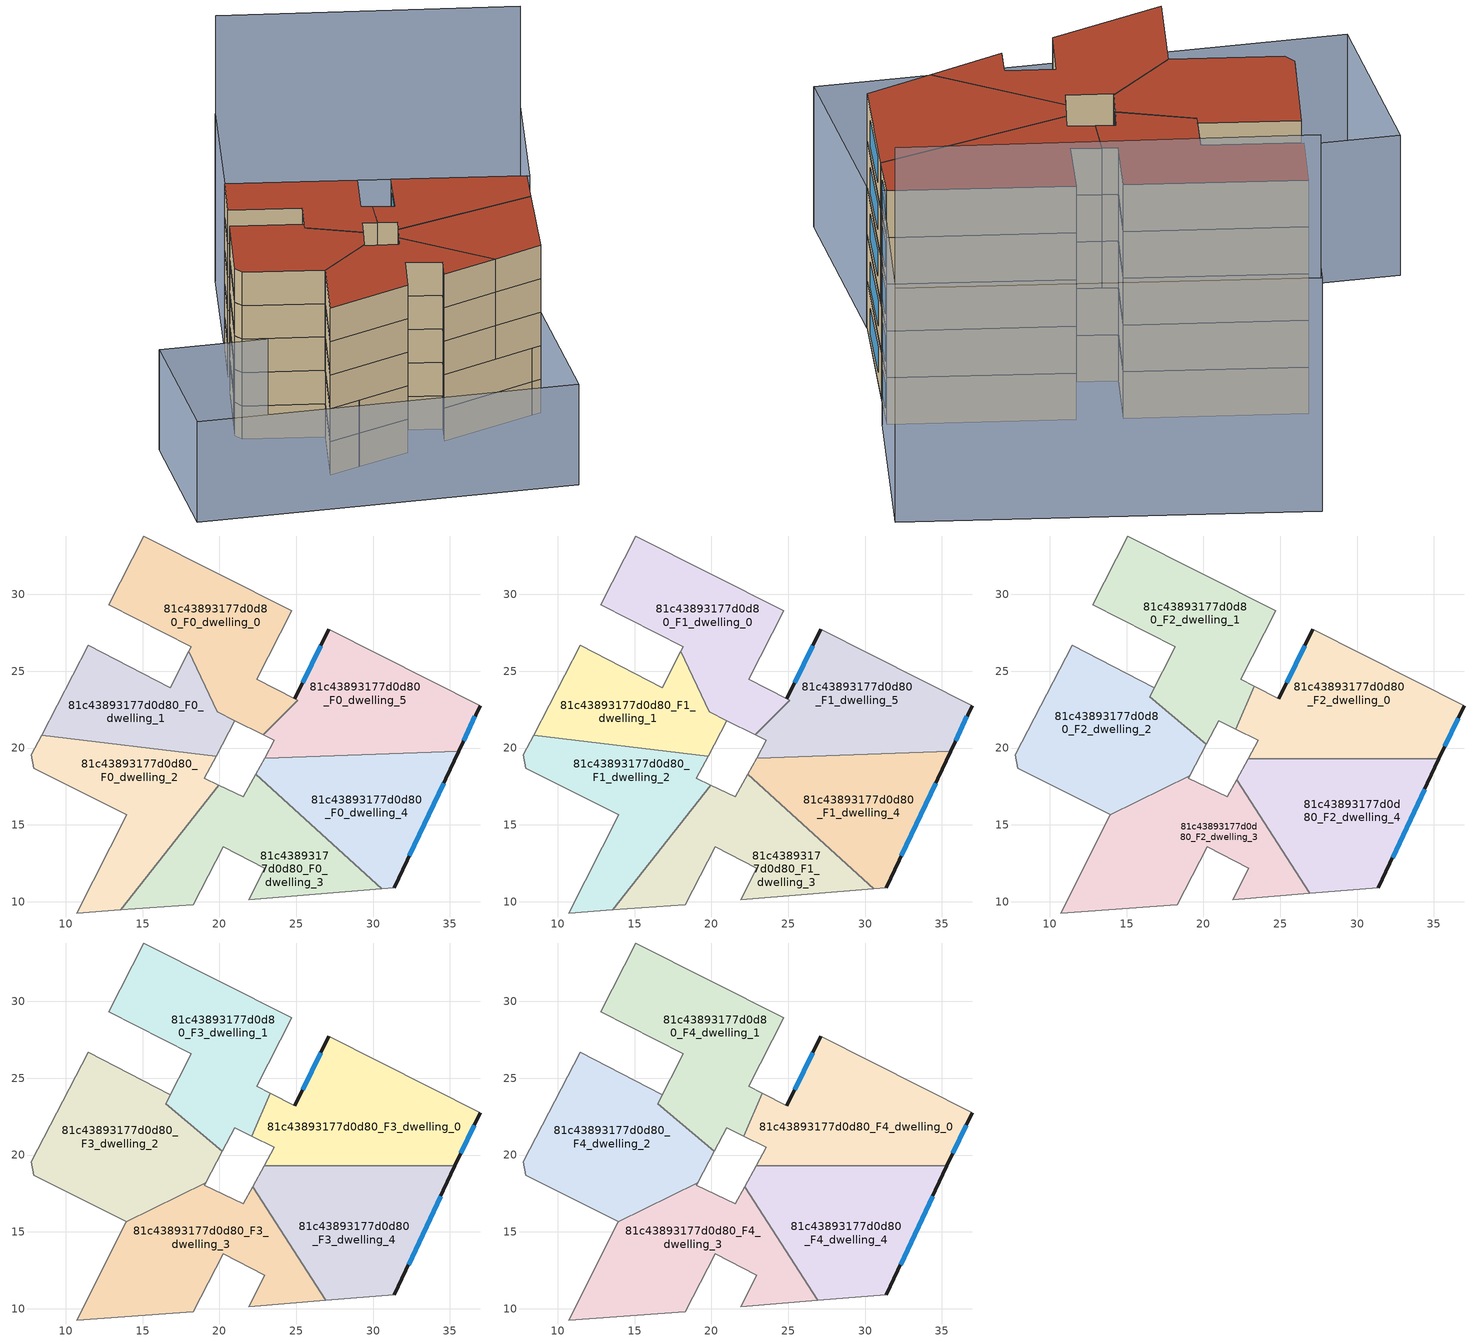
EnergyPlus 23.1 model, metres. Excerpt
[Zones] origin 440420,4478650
81c43893177d0d80_F0_dwelling_0
 floor ground (EU_floor_Construction): 24.71,28.94 22.42,24.47 24.9,23.2 25.09,23.1 22.85,20.86 19.86,22.37 18.02,26.31 18.17,26.61 12.79,29.33 15.09,33.8 z0
 wall adiabatic (EU_wall_Construction): 24.9,23.2 22.42,24.47 24.71,28.94 15.09,33.8 12.79,29.33 18.17,26.61 18.02,26.31 19.86,22.37 / 21.02,21.79 22.85,20.86 25.09,23.1 24.91,23.2 z0:3; 24.91,23.2,3 24.91,23.2,0 24.9,23.2,0; 21.01,21.79,3 21.01,21.79,0 21.02,21.79,0
 wall to 81c43893177d0d80_F0_dwelling_1 (EU_wall_Construction): 19.86,22.37 21.01,21.79 z0:3
81c43893177d0d80_F0_dwelling_1
 floor ground (EU_floor_Construction): 18.02,26.31 19.86,22.37 21.01,21.79 19.78,19.48 8.44,20.85 11.45,26.69 16.81,23.92 z0
 wall to 81c43893177d0d80_F0_dwelling_2 (EU_wall_Construction): 8.44,20.85 19.78,19.48 z0:3
 wall adiabatic (EU_wall_Construction): 19.86,22.37 18.02,26.31 16.81,23.92 11.45,26.69 8.44,20.85 / 19.78,19.48 21.01,21.79 z0:3
81c43893177d0d80_F0_dwelling_2
 floor ground (EU_floor_Construction): 19.78,19.48 19.02,18.05 19.96,17.6 13.58,9.48 10.71,9.27 13.96,15.66 7.94,18.68 7.77,19.56 8.44,20.85 z0
 wall adiabatic (EU_wall_Construction): 8.44,20.85 7.77,19.56 7.94,18.68 13.96,15.66 10.71,9.27 13.58,9.48 / 19.96,17.6 19.02,18.05 19.78,19.48 z0:3
 wall to 81c43893177d0d80_F0_dwelling_3 (EU_wall_Construction): 13.58,9.48 19.96,17.6 z0:3
81c43893177d0d80_F0_dwelling_3
 floor ground (EU_floor_Construction): 30.55,10.84 21.92,10.12 22.95,12.19 20.25,13.57 18.3,9.82 13.58,9.48 19.96,17.6 21.56,16.82 22.37,18.31 z0
 wall adiabatic (EU_wall_Construction): 13.58,9.48 18.3,9.82 20.25,13.57 22.95,12.19 21.92,10.12 30.55,10.84 / 22.37,18.31 21.56,16.82 19.96,17.6 z0:3
 wall to 81c43893177d0d80_F0_dwelling_4 (EU_wall_Construction): 30.55,10.84 22.37,18.31 z0:3
81c43893177d0d80_F0_dwelling_4
 floor ground (EU_floor_Construction): 35.56,19.79 31.39,10.91 30.55,10.84 22.37,18.31 22.94,19.35 z0
 wall outside (EU_wall_Construction): 31.39,10.91 35.56,19.79 z0:3
 wall adiabatic (EU_wall_Construction): 22.94,19.35 22.37,18.31 / 30.55,10.84 31.39,10.91 z0:3
 wall to 81c43893177d0d80_F0_dwelling_5 (EU_wall_Construction): 35.56,19.79 22.94,19.35 z0:3
 window (EU_Window_Construction): 32.37,12.99 34.59,17.71 z0.7:2.3
81c43893177d0d80_F0_dwelling_5
 floor ground (EU_floor_Construction): 36.96,22.76 35.56,19.79 22.94,19.35 23.57,20.5 22.85,20.86 25.09,23.11 24.91,23.2 27.13,27.73 z0
 wall outside (EU_wall_Construction): 27.13,27.73 24.91,23.2 / 35.56,19.79 36.96,22.76 z0:3
 wall adiabatic (EU_wall_Construction): 24.91,23.2 25.09,23.11 22.85,20.86 23.57,20.5 22.94,19.35 / 36.96,22.76 27.13,27.73 z0:3
 window (EU_Window_Construction): 26.61,26.67 25.43,24.26 / 35.89,20.49 36.63,22.06 z0.7:2.3
81c43893177d0d80_F1_dwelling_0
 floor to 81c43893177d0d80_F0_dwelling_0 (EU_floor_Construction): 24.71,28.94 22.42,24.47 24.9,23.2 25.09,23.1 22.85,20.86 19.86,22.37 18.02,26.31 18.17,26.61 12.79,29.33 15.09,33.8 z3
 wall adiabatic (EU_wall_Construction): 24.9,23.2 22.42,24.47 24.71,28.94 15.09,33.8 12.79,29.33 18.17,26.61 18.02,26.31 19.86,22.37 / 21.02,21.79 22.85,20.86 25.09,23.1 24.91,23.2 z3:6; 24.91,23.2,6 24.91,23.2,3 24.9,23.2,3; 21.01,21.79,6 21.01,21.79,3 21.02,21.79,3
 wall to 81c43893177d0d80_F1_dwelling_1 (EU_wall_Construction): 19.86,22.37 21.01,21.79 z3:6
81c43893177d0d80_F1_dwelling_1
 floor to 81c43893177d0d80_F0_dwelling_1 (EU_floor_Construction): 18.02,26.31 19.86,22.37 21.01,21.79 19.78,19.48 8.44,20.85 11.45,26.69 16.81,23.92 z3
 wall to 81c43893177d0d80_F1_dwelling_2 (EU_wall_Construction): 8.44,20.85 19.78,19.48 z3:6
 wall adiabatic (EU_wall_Construction): 19.86,22.37 18.02,26.31 16.81,23.92 11.45,26.69 8.44,20.85 / 19.78,19.48 21.01,21.79 z3:6
81c43893177d0d80_F1_dwelling_2
 floor to 81c43893177d0d80_F0_dwelling_2 (EU_floor_Construction): 19.78,19.48 19.02,18.05 19.96,17.6 13.58,9.48 10.71,9.27 13.96,15.66 7.94,18.68 7.77,19.56 8.44,20.85 z3
 wall adiabatic (EU_wall_Construction): 8.44,20.85 7.77,19.56 7.94,18.68 13.96,15.66 10.71,9.27 13.58,9.48 / 19.96,17.6 19.02,18.05 19.78,19.48 z3:6
 wall to 81c43893177d0d80_F1_dwelling_3 (EU_wall_Construction): 13.58,9.48 19.96,17.6 z3:6
81c43893177d0d80_F1_dwelling_3
 floor to 81c43893177d0d80_F0_dwelling_3 (EU_floor_Construction): 30.55,10.84 21.92,10.12 22.95,12.19 20.25,13.57 18.3,9.82 13.58,9.48 19.96,17.6 21.56,16.82 22.37,18.31 z3
 wall adiabatic (EU_wall_Construction): 13.58,9.48 18.3,9.82 20.25,13.57 22.95,12.19 21.92,10.12 30.55,10.84 / 22.37,18.31 21.56,16.82 19.96,17.6 z3:6
 wall to 81c43893177d0d80_F1_dwelling_4 (EU_wall_Construction): 30.55,10.84 22.37,18.31 z3:6
81c43893177d0d80_F1_dwelling_4
 floor to 81c43893177d0d80_F0_dwelling_4 (EU_floor_Construction): 35.56,19.79 31.39,10.91 30.55,10.84 22.37,18.31 22.94,19.35 z3
 wall outside (EU_wall_Construction): 31.39,10.91 35.56,19.79 z3:6
 wall adiabatic (EU_wall_Construction): 22.94,19.35 22.37,18.31 / 30.55,10.84 31.39,10.91 z3:6
 wall to 81c43893177d0d80_F1_dwelling_5 (EU_wall_Construction): 35.56,19.79 22.94,19.35 z3:6
 window (EU_Window_Construction): 32.37,12.99 34.59,17.71 z3.7:5.3
81c43893177d0d80_F1_dwelling_5
 floor to 81c43893177d0d80_F0_dwelling_5 (EU_floor_Construction): 36.96,22.76 35.56,19.79 22.94,19.35 23.57,20.5 22.85,20.86 25.09,23.11 24.91,23.2 27.13,27.73 z3
 wall outside (EU_wall_Construction): 27.13,27.73 24.91,23.2 / 35.56,19.79 36.96,22.76 z3:6
 wall adiabatic (EU_wall_Construction): 24.91,23.2 25.09,23.11 22.85,20.86 23.57,20.5 22.94,19.35 / 36.96,22.76 27.13,27.73 z3:6
 window (EU_Window_Construction): 26.61,26.67 25.43,24.26 / 35.89,20.49 36.63,22.06 z3.7:5.3
81c43893177d0d80_F2_dwelling_0
 floor to 81c43893177d0d80_F1_dwelling_5 (EU_floor_Construction): 36.96,22.76 35.56,19.79 22.94,19.35 23.57,20.5 22.85,20.86 25.09,23.11 24.91,23.2 27.13,27.73 z6
 floor to 81c43893177d0d80_F1_dwelling_0 (EU_floor_Construction): 24.91,23.2 25.09,23.1 22.85,20.86 22.11,21.23 23.3,24.02 z6
 floor to 81c43893177d0d80_F1_dwelling_4 (EU_floor_Construction): 35.56,19.79 35.33,19.3 22.91,19.3 22.94,19.35 z6
 wall outside (EU_wall_Construction): 35.33,19.3 36.96,22.76 / 27.13,27.73 24.91,23.2 z6:9
 wall adiabatic (EU_wall_Construction): 36.96,22.76 27.13,27.73 / 22.11,21.23 23.57,20.5 22.91,19.3 / 24.91,23.2 23.3,24.02 z6:9
 wall to 81c43893177d0d80_F2_dwelling_4 (EU_wall_Construction): 22.91,19.3 35.33,19.3 z6:9
 wall to 81c43893177d0d80_F2_dwelling_1 (EU_wall_Construction): 23.3,24.02 22.11,21.23 z6:9
 window (EU_Window_Construction): 35.71,20.11 36.58,21.95 / 26.61,26.67 25.43,24.26 z6.7:8.3
81c43893177d0d80_F2_dwelling_1
 floor to 81c43893177d0d80_F1_dwelling_0 (EU_floor_Construction): 24.71,28.94 22.42,24.47 23.3,24.02 22.11,21.23 19.86,22.37 18.02,26.31 18.17,26.61 12.79,29.33 15.09,33.8 z6
 floor to 81c43893177d0d80_F1_dwelling_1 (EU_floor_Construction): 18.02,26.31 19.86,22.37 21.01,21.79 20.19,20.24 16.53,23.34 z6
 wall adiabatic (EU_wall_Construction): 23.3,24.02 22.42,24.47 24.71,28.94 15.09,33.8 12.79,29.33 18.17,26.61 16.53,23.34 / 20.19,20.24 21.01,21.79 22.11,21.23 z6:9
 wall to 81c43893177d0d80_F2_dwelling_2 (EU_wall_Construction): 16.53,23.34 20.19,20.24 z6:9
81c43893177d0d80_F2_dwelling_2
 floor to 81c43893177d0d80_F1_dwelling_1 (EU_floor_Construction): 16.81,23.92 16.53,23.34 20.19,20.24 19.78,19.48 8.44,20.85 11.45,26.69 z6
 floor to 81c43893177d0d80_F1_dwelling_2 (EU_floor_Construction): 19.78,19.48 19.11,18.21 13.95,15.65 13.96,15.66 7.94,18.68 7.77,19.56 8.44,20.85 z6
 wall adiabatic (EU_wall_Construction): 16.53,23.34 16.81,23.92 11.45,26.69 7.77,19.56 7.94,18.68 13.96,15.66 / 19.11,18.21 20.19,20.24 / 13.95,15.65 13.96,15.66 z6:9
 wall to 81c43893177d0d80_F2_dwelling_3 (EU_wall_Construction): 13.95,15.65 19.11,18.21 z6:9
81c43893177d0d80_F2_dwelling_3
 floor to 81c43893177d0d80_F1_dwelling_2 (EU_floor_Construction): 19.96,17.6 13.58,9.48 10.71,9.27 13.95,15.65 19.11,18.21 19.02,18.05 z6
 floor to 81c43893177d0d80_F1_dwelling_3 (EU_floor_Construction): 22.17,17.93 26.91,10.54 21.92,10.12 22.95,12.19 20.25,13.57 18.3,9.82 13.58,9.48 19.96,17.6 21.56,16.82 z6
 wall adiabatic (EU_wall_Construction): 13.95,15.65 10.71,9.27 18.3,9.82 20.25,13.57 22.95,12.19 21.92,10.12 26.91,10.54 / 19.11,18.21 19.02,18.05 / 22.17,17.93 21.56,16.82 19.02,18.05 z6:9
 wall to 81c43893177d0d80_F2_dwelling_4 (EU_wall_Construction): 26.91,10.54 22.17,17.93 z6:9
81c43893177d0d80_F2_dwelling_4
 floor to 81c43893177d0d80_F1_dwelling_3 (EU_floor_Construction): 30.55,10.84 26.91,10.54 22.17,17.93 22.37,18.31 z6
 floor to 81c43893177d0d80_F1_dwelling_4 (EU_floor_Construction): 35.33,19.3 31.39,10.91 30.55,10.84 22.37,18.31 22.91,19.3 z6
 wall outside (EU_wall_Construction): 31.39,10.91 35.33,19.3 z6:9
 wall adiabatic (EU_wall_Construction): 22.91,19.3 22.17,17.93 / 26.91,10.54 31.39,10.91 z6:9
 window (EU_Window_Construction): 32.31,12.88 34.41,17.33 z6.7:8.3
81c43893177d0d80_F3_dwelling_0
 floor to 81c43893177d0d80_F2_dwelling_0 (EU_floor_Construction): 36.96,22.76 35.33,19.3 22.91,19.3 23.57,20.5 22.11,21.23 23.3,24.02 24.91,23.2 27.13,27.73 z9
 wall outside (EU_wall_Construction): 35.33,19.3 36.96,22.76 / 27.13,27.73 24.91,23.2 z9:12
 wall adiabatic (EU_wall_Construction): 36.96,22.76 27.13,27.73 / 22.11,21.23 23.57,20.5 22.91,19.3 / 24.91,23.2 23.3,24.02 z9:12
 wall to 81c43893177d0d80_F3_dwelling_4 (EU_wall_Construction): 22.91,19.3 35.33,19.3 z9:12
 wall to 81c43893177d0d80_F3_dwelling_1 (EU_wall_Construction): 23.3,24.02 22.11,21.23 z9:12
 window (EU_Window_Construction): 35.71,20.11 36.58,21.95 / 26.61,26.67 25.43,24.26 z9.7:11.3
81c43893177d0d80_F3_dwelling_1
 floor to 81c43893177d0d80_F2_dwelling_1 (EU_floor_Construction): 24.71,28.94 22.42,24.47 23.3,24.02 22.11,21.23 21.01,21.79 20.19,20.24 16.53,23.34 18.17,26.61 12.79,29.33 15.09,33.8 z9
 wall adiabatic (EU_wall_Construction): 23.3,24.02 22.42,24.47 24.71,28.94 15.09,33.8 12.79,29.33 18.17,26.61 16.53,23.34 / 20.19,20.24 21.01,21.79 22.11,21.23 z9:12
 wall to 81c43893177d0d80_F3_dwelling_2 (EU_wall_Construction): 16.53,23.34 20.19,20.24 z9:12
81c43893177d0d80_F3_dwelling_2
 floor to 81c43893177d0d80_F2_dwelling_2 (EU_floor_Construction): 16.81,23.92 16.53,23.34 20.19,20.24 19.11,18.21 13.95,15.65 13.96,15.66 7.94,18.68 7.77,19.56 11.45,26.69 z9
 wall adiabatic (EU_wall_Construction): 16.53,23.34 16.81,23.92 11.45,26.69 7.77,19.56 7.94,18.68 13.96,15.66 / 19.11,18.21 20.19,20.24 / 13.95,15.65 13.96,15.66 z9:12
 wall to 81c43893177d0d80_F3_dwelling_3 (EU_wall_Construction): 13.95,15.65 19.11,18.21 z9:12
81c43893177d0d80_F3_dwelling_3
 floor to 81c43893177d0d80_F2_dwelling_3 (EU_floor_Construction): 22.17,17.93 26.91,10.54 21.92,10.12 22.95,12.19 20.25,13.57 18.3,9.82 10.71,9.27 13.95,15.65 19.11,18.21 19.02,18.05 21.56,16.82 z9
 wall adiabatic (EU_wall_Construction): 13.95,15.65 10.71,9.27 18.3,9.82 20.25,13.57 22.95,12.19 21.92,10.12 26.91,10.54 / 19.11,18.21 19.02,18.05 / 22.17,17.93 21.56,16.82 19.02,18.05 z9:12
 wall to 81c43893177d0d80_F3_dwelling_4 (EU_wall_Construction): 26.91,10.54 22.17,17.93 z9:12
81c43893177d0d80_F3_dwelling_4
 floor to 81c43893177d0d80_F2_dwelling_4 (EU_floor_Construction): 35.33,19.3 31.39,10.91 26.91,10.54 22.17,17.93 22.91,19.3 z9
 wall outside (EU_wall_Construction): 31.39,10.91 35.33,19.3 z9:12
 wall adiabatic (EU_wall_Construction): 22.91,19.3 22.17,17.93 / 26.91,10.54 31.39,10.91 z9:12
 window (EU_Window_Construction): 32.31,12.88 34.41,17.33 z9.7:11.3
81c43893177d0d80_F4_dwelling_0
 floor to 81c43893177d0d80_F3_dwelling_0 (EU_floor_Construction): 36.96,22.76 35.33,19.3 22.91,19.3 23.57,20.5 22.11,21.23 23.3,24.02 24.91,23.2 27.13,27.73 z12
 wall outside (EU_wall_Construction): 35.33,19.3 36.96,22.76 / 27.13,27.73 24.91,23.2 z12:15
 wall adiabatic (EU_wall_Construction): 36.96,22.76 27.13,27.73 / 22.11,21.23 23.57,20.5 22.91,19.3 / 24.91,23.2 23.3,24.02 z12:15
 wall to 81c43893177d0d80_F4_dwelling_4 (EU_wall_Construction): 22.91,19.3 35.33,19.3 z12:15
 wall to 81c43893177d0d80_F4_dwelling_1 (EU_wall_Construction): 23.3,24.02 22.11,21.23 z12:15
 window (EU_Window_Construction): 35.71,20.11 36.58,21.95 / 26.61,26.67 25.43,24.26 z12.7:14.3
 roof outside (EU_roof_Construction): 35.33,19.3 36.96,22.76 27.13,27.73 24.91,23.2 23.3,24.02 22.11,21.23 23.57,20.5 22.91,19.3 z15
81c43893177d0d80_F4_dwelling_1
 floor to 81c43893177d0d80_F3_dwelling_1 (EU_floor_Construction): 24.71,28.94 22.42,24.47 23.3,24.02 22.11,21.23 21.01,21.79 20.19,20.24 16.53,23.34 18.17,26.61 12.79,29.33 15.09,33.8 z12
 wall adiabatic (EU_wall_Construction): 23.3,24.02 22.42,24.47 24.71,28.94 15.09,33.8 12.79,29.33 18.17,26.61 16.53,23.34 / 20.19,20.24 21.01,21.79 22.11,21.23 z12:15
 wall to 81c43893177d0d80_F4_dwelling_2 (EU_wall_Construction): 16.53,23.34 20.19,20.24 z12:15
 roof outside (EU_roof_Construction): 22.11,21.23 23.3,24.02 22.42,24.47 24.71,28.94 15.09,33.8 12.79,29.33 18.17,26.61 16.53,23.34 20.19,20.24 21.01,21.79 z15
81c43893177d0d80_F4_dwelling_2
 floor to 81c43893177d0d80_F3_dwelling_2 (EU_floor_Construction): 16.81,23.92 16.53,23.34 20.19,20.24 19.11,18.21 13.95,15.65 13.96,15.66 7.94,18.68 7.77,19.56 11.45,26.69 z12
 wall adiabatic (EU_wall_Construction): 16.53,23.34 16.81,23.92 11.45,26.69 7.77,19.56 7.94,18.68 13.96,15.66 / 19.11,18.21 20.19,20.24 / 13.95,15.65 13.96,15.66 z12:15
 wall to 81c43893177d0d80_F4_dwelling_3 (EU_wall_Construction): 13.95,15.65 19.11,18.21 z12:15
 roof outside (EU_roof_Construction): 19.11,18.21 20.19,20.24 16.53,23.34 16.81,23.92 11.45,26.69 7.77,19.56 7.94,18.68 13.96,15.66 13.95,15.65 z15
81c43893177d0d80_F4_dwelling_3
 floor to 81c43893177d0d80_F3_dwelling_3 (EU_floor_Construction): 22.17,17.93 26.91,10.54 21.92,10.12 22.95,12.19 20.25,13.57 18.3,9.82 10.71,9.27 13.95,15.65 19.11,18.21 19.02,18.05 21.56,16.82 z12
 wall adiabatic (EU_wall_Construction): 13.95,15.65 10.71,9.27 18.3,9.82 20.25,13.57 22.95,12.19 21.92,10.12 26.91,10.54 / 19.11,18.21 19.02,18.05 / 22.17,17.93 21.56,16.82 19.02,18.05 z12:15
 wall to 81c43893177d0d80_F4_dwelling_4 (EU_wall_Construction): 26.91,10.54 22.17,17.93 z12:15
 roof outside (EU_roof_Construction): 26.91,10.54 22.17,17.93 21.56,16.82 19.02,18.05 19.11,18.21 13.95,15.65 10.71,9.27 18.3,9.82 20.25,13.57 22.95,12.19 21.92,10.12 z15
81c43893177d0d80_F4_dwelling_4
 floor to 81c43893177d0d80_F3_dwelling_4 (EU_floor_Construction): 35.33,19.3 31.39,10.91 26.91,10.54 22.17,17.93 22.91,19.3 z12
 wall outside (EU_wall_Construction): 31.39,10.91 35.33,19.3 z12:15
 wall adiabatic (EU_wall_Construction): 22.91,19.3 22.17,17.93 / 26.91,10.54 31.39,10.91 z12:15
 window (EU_Window_Construction): 32.31,12.88 34.41,17.33 z12.7:14.3
 roof outside (EU_roof_Construction): 31.39,10.91 35.33,19.3 22.91,19.3 22.17,17.93 26.91,10.54 z15
shading: 37.19,22.63 15.09,33.8 / 15.09,33.8 20.99,45.49 / 20.99,45.49 43.1,34.32 / 43.1,34.32 37.19,22.63 z0:15; 43.09,34.31 20.87,45.14 z0:24; 31.39,10.91 27.25,-2.34 / 27.25,-2.34 -2.98,7.1 / -2.98,7.1 1.16,20.36 / 1.16,20.36 31.39,10.91 z0:9
[Building]
EU S2 Campaign: North Axis=0; Terrain=City; Solar Distribution=FullExterior
[Site:Location]
Madrid: Latitude=40.5; Longitude=-3.5; Time Zone=1; Elevation=609
[SizingPeriod:WeatherFileDays]
AnnualSizingPeriod: Begin Month=1; Begin Day of Month=1; End Month=12; End Day of Month=31; Day of Week for Start Day=Monday; Use Weather File Daylight Saving Period=No; Use Weather File Rain and Snow Indicators=No
[MATERIAL]
EU_InternalMass_Material: Roughness=MediumRough; Thickness=0.1; Conductivity=1; Density=1800; Specific Heat=900; Thermal Absorptance=0.9; Solar Absorptance=0.7; Visible Absorptance=0.7
[MATERIAL:NOMASS] Roughness=MediumRough; Thermal Absorptance=0.9; Solar Absorptance=0.7; Visible Absorptance=0.7
Name | Thermal Resistance
EU_wall_NoMass | 0.419739
EU_roof_NoMass | 0.352165
EU_floor_NoMass | 0.608284
[WINDOWMATERIAL:SIMPLEGLAZINGSYSTEM]
EU_Window_SimpleGlazing: UFactor=4.8352; Solar Heat Gain Coefficient=0.85; Visible Transmittance=0.85
[CONSTRUCTION]
EU_wall_Construction: EU_wall_NoMass
EU_roof_Construction: EU_roof_NoMass
EU_floor_Construction: EU_floor_NoMass
EU_InternalMass_Construction: EU_InternalMass_Material
EU_Window_Construction: EU_Window_SimpleGlazing
[ZONE] Type=1; Multiplier=1; Ceiling Height=autocalculate; Floor Area=autocalculate; Part of Total Floor Area=Yes
Name | Volume
81c43893177d0d80_F0_dwelling_0; 81c43893177d0d80_F1_dwelling_0 | 214.782
81c43893177d0d80_F2_dwelling_0; 81c43893177d0d80_F3_dwelling_0; 81c43893177d0d80_F4_dwelling_0 | 235.144
81c43893177d0d80_F0_dwelling_1; 81c43893177d0d80_F1_dwelling_1 | 161.087
81c43893177d0d80_F2_dwelling_1; 81c43893177d0d80_F3_dwelling_1; 81c43893177d0d80_F4_dwelling_1 | 232.49
81c43893177d0d80_F0_dwelling_2; 81c43893177d0d80_F1_dwelling_2 | 195.958
81c43893177d0d80_F2_dwelling_2; 81c43893177d0d80_F3_dwelling_2; 81c43893177d0d80_F4_dwelling_2 | 237.816
81c43893177d0d80_F0_dwelling_3; 81c43893177d0d80_F1_dwelling_3 | 195.956
81c43893177d0d80_F2_dwelling_3; 81c43893177d0d80_F3_dwelling_3; 81c43893177d0d80_F4_dwelling_3 | 235.14
81c43893177d0d80_F0_dwelling_4; 81c43893177d0d80_F1_dwelling_4 | 195.968
81c43893177d0d80_F2_dwelling_4; 81c43893177d0d80_F3_dwelling_4; 81c43893177d0d80_F4_dwelling_4 | 235.136
81c43893177d0d80_F0_dwelling_5; 81c43893177d0d80_F1_dwelling_5 | 211.984
[INTERNALMASS] Construction=EU_InternalMass_Construction
Name | Zone or ZoneList | Surface Area
81c43893177d0d80_F0_dwelling_0_EU_InternalMass | 81c43893177d0d80_F0_dwelling_0 | 71.594
81c43893177d0d80_F0_dwelling_1_EU_InternalMass | 81c43893177d0d80_F0_dwelling_1 | 53.6958
81c43893177d0d80_F0_dwelling_2_EU_InternalMass | 81c43893177d0d80_F0_dwelling_2 | 65.3195
81c43893177d0d80_F0_dwelling_3_EU_InternalMass | 81c43893177d0d80_F0_dwelling_3 | 65.3187
81c43893177d0d80_F0_dwelling_4_EU_InternalMass | 81c43893177d0d80_F0_dwelling_4 | 65.3226
81c43893177d0d80_F0_dwelling_5_EU_InternalMass | 81c43893177d0d80_F0_dwelling_5 | 70.659
81c43893177d0d80_F1_dwelling_0_EU_InternalMass | 81c43893177d0d80_F1_dwelling_0 | 71.594
81c43893177d0d80_F1_dwelling_1_EU_InternalMass | 81c43893177d0d80_F1_dwelling_1 | 53.6958
81c43893177d0d80_F1_dwelling_2_EU_InternalMass | 81c43893177d0d80_F1_dwelling_2 | 65.3195
81c43893177d0d80_F1_dwelling_3_EU_InternalMass | 81c43893177d0d80_F1_dwelling_3 | 65.3187
81c43893177d0d80_F1_dwelling_4_EU_InternalMass | 81c43893177d0d80_F1_dwelling_4 | 65.3226
81c43893177d0d80_F1_dwelling_5_EU_InternalMass | 81c43893177d0d80_F1_dwelling_5 | 70.659
81c43893177d0d80_F2_dwelling_0_EU_InternalMass | 81c43893177d0d80_F2_dwelling_0 | 78.3814
81c43893177d0d80_F2_dwelling_1_EU_InternalMass | 81c43893177d0d80_F2_dwelling_1 | 77.4969
81c43893177d0d80_F2_dwelling_2_EU_InternalMass | 81c43893177d0d80_F2_dwelling_2 | 79.2717
81c43893177d0d80_F2_dwelling_3_EU_InternalMass | 81c43893177d0d80_F2_dwelling_3 | 78.38
81c43893177d0d80_F2_dwelling_4_EU_InternalMass | 81c43893177d0d80_F2_dwelling_4 | 78.3789
81c43893177d0d80_F3_dwelling_0_EU_InternalMass | 81c43893177d0d80_F3_dwelling_0 | 78.3814
81c43893177d0d80_F3_dwelling_1_EU_InternalMass | 81c43893177d0d80_F3_dwelling_1 | 77.4969
81c43893177d0d80_F3_dwelling_2_EU_InternalMass | 81c43893177d0d80_F3_dwelling_2 | 79.2717
81c43893177d0d80_F3_dwelling_3_EU_InternalMass | 81c43893177d0d80_F3_dwelling_3 | 78.38
81c43893177d0d80_F3_dwelling_4_EU_InternalMass | 81c43893177d0d80_F3_dwelling_4 | 78.3789
81c43893177d0d80_F4_dwelling_0_EU_InternalMass | 81c43893177d0d80_F4_dwelling_0 | 78.3814
81c43893177d0d80_F4_dwelling_1_EU_InternalMass | 81c43893177d0d80_F4_dwelling_1 | 77.4969
81c43893177d0d80_F4_dwelling_2_EU_InternalMass | 81c43893177d0d80_F4_dwelling_2 | 79.2717
81c43893177d0d80_F4_dwelling_3_EU_InternalMass | 81c43893177d0d80_F4_dwelling_3 | 78.38
81c43893177d0d80_F4_dwelling_4_EU_InternalMass | 81c43893177d0d80_F4_dwelling_4 | 78.3789
[OTHEREQUIPMENT] Fuel Type=Electricity; Design Level Calculation Method=Watts/Area; Power per Zone Floor Area=1; Fraction Latent=0; Fraction Radiant=0; Fraction Lost=0; Carbon Dioxide Generation Rate=0; EndUse Subcategory=EU_Step8_InternalGains
Name | Zone or ZoneList or Space or SpaceList | Schedule
EU_Step8_InternalGain_81c43893177d0d80_F0_dwelling_0_f000 | 81c43893177d0d80_F0_dwelling_0 | EU_Step8_GainSchedule_81c43893177d0d80_F0_dwelling_0_f000
EU_Step8_InternalGain_81c43893177d0d80_F0_dwelling_1_f000 | 81c43893177d0d80_F0_dwelling_1 | EU_Step8_GainSchedule_81c43893177d0d80_F0_dwelling_1_f000
EU_Step8_InternalGain_81c43893177d0d80_F0_dwelling_2_f000 | 81c43893177d0d80_F0_dwelling_2 | EU_Step8_GainSchedule_81c43893177d0d80_F0_dwelling_2_f000
EU_Step8_InternalGain_81c43893177d0d80_F0_dwelling_3_f000 | 81c43893177d0d80_F0_dwelling_3 | EU_Step8_GainSchedule_81c43893177d0d80_F0_dwelling_3_f000
EU_Step8_InternalGain_81c43893177d0d80_F0_dwelling_4_f000 | 81c43893177d0d80_F0_dwelling_4 | EU_Step8_GainSchedule_81c43893177d0d80_F0_dwelling_4_f000
EU_Step8_InternalGain_81c43893177d0d80_F0_dwelling_5_f000 | 81c43893177d0d80_F0_dwelling_5 | EU_Step8_GainSchedule_81c43893177d0d80_F0_dwelling_5_f000
EU_Step8_InternalGain_81c43893177d0d80_F1_dwelling_0_f000 | 81c43893177d0d80_F1_dwelling_0 | EU_Step8_GainSchedule_81c43893177d0d80_F1_dwelling_0_f000
EU_Step8_InternalGain_81c43893177d0d80_F1_dwelling_1_f000 | 81c43893177d0d80_F1_dwelling_1 | EU_Step8_GainSchedule_81c43893177d0d80_F1_dwelling_1_f000
EU_Step8_InternalGain_81c43893177d0d80_F1_dwelling_2_f000 | 81c43893177d0d80_F1_dwelling_2 | EU_Step8_GainSchedule_81c43893177d0d80_F1_dwelling_2_f000
EU_Step8_InternalGain_81c43893177d0d80_F1_dwelling_3_f000 | 81c43893177d0d80_F1_dwelling_3 | EU_Step8_GainSchedule_81c43893177d0d80_F1_dwelling_3_f000
EU_Step8_InternalGain_81c43893177d0d80_F1_dwelling_4_f000 | 81c43893177d0d80_F1_dwelling_4 | EU_Step8_GainSchedule_81c43893177d0d80_F1_dwelling_4_f000
EU_Step8_InternalGain_81c43893177d0d80_F1_dwelling_5_f000 | 81c43893177d0d80_F1_dwelling_5 | EU_Step8_GainSchedule_81c43893177d0d80_F1_dwelling_5_f000
EU_Step8_InternalGain_81c43893177d0d80_F2_dwelling_0_f000 | 81c43893177d0d80_F2_dwelling_0 | EU_Step8_GainSchedule_81c43893177d0d80_F2_dwelling_0_f000
EU_Step8_InternalGain_81c43893177d0d80_F2_dwelling_1_f000 | 81c43893177d0d80_F2_dwelling_1 | EU_Step8_GainSchedule_81c43893177d0d80_F2_dwelling_1_f000
EU_Step8_InternalGain_81c43893177d0d80_F2_dwelling_2_f000 | 81c43893177d0d80_F2_dwelling_2 | EU_Step8_GainSchedule_81c43893177d0d80_F2_dwelling_2_f000
EU_Step8_InternalGain_81c43893177d0d80_F2_dwelling_3_f000 | 81c43893177d0d80_F2_dwelling_3 | EU_Step8_GainSchedule_81c43893177d0d80_F2_dwelling_3_f000
EU_Step8_InternalGain_81c43893177d0d80_F2_dwelling_4_f000 | 81c43893177d0d80_F2_dwelling_4 | EU_Step8_GainSchedule_81c43893177d0d80_F2_dwelling_4_f000
EU_Step8_InternalGain_81c43893177d0d80_F3_dwelling_0_f000 | 81c43893177d0d80_F3_dwelling_0 | EU_Step8_GainSchedule_81c43893177d0d80_F3_dwelling_0_f000
EU_Step8_InternalGain_81c43893177d0d80_F3_dwelling_1_f000 | 81c43893177d0d80_F3_dwelling_1 | EU_Step8_GainSchedule_81c43893177d0d80_F3_dwelling_1_f000
EU_Step8_InternalGain_81c43893177d0d80_F3_dwelling_2_f000 | 81c43893177d0d80_F3_dwelling_2 | EU_Step8_GainSchedule_81c43893177d0d80_F3_dwelling_2_f000
EU_Step8_InternalGain_81c43893177d0d80_F3_dwelling_3_f000 | 81c43893177d0d80_F3_dwelling_3 | EU_Step8_GainSchedule_81c43893177d0d80_F3_dwelling_3_f000
EU_Step8_InternalGain_81c43893177d0d80_F3_dwelling_4_f000 | 81c43893177d0d80_F3_dwelling_4 | EU_Step8_GainSchedule_81c43893177d0d80_F3_dwelling_4_f000
EU_Step8_InternalGain_81c43893177d0d80_F4_dwelling_0_f000 | 81c43893177d0d80_F4_dwelling_0 | EU_Step8_GainSchedule_81c43893177d0d80_F4_dwelling_0_f000
EU_Step8_InternalGain_81c43893177d0d80_F4_dwelling_1_f000 | 81c43893177d0d80_F4_dwelling_1 | EU_Step8_GainSchedule_81c43893177d0d80_F4_dwelling_1_f000
EU_Step8_InternalGain_81c43893177d0d80_F4_dwelling_2_f000 | 81c43893177d0d80_F4_dwelling_2 | EU_Step8_GainSchedule_81c43893177d0d80_F4_dwelling_2_f000
EU_Step8_InternalGain_81c43893177d0d80_F4_dwelling_3_f000 | 81c43893177d0d80_F4_dwelling_3 | EU_Step8_GainSchedule_81c43893177d0d80_F4_dwelling_3_f000
EU_Step8_InternalGain_81c43893177d0d80_F4_dwelling_4_f000 | 81c43893177d0d80_F4_dwelling_4 | EU_Step8_GainSchedule_81c43893177d0d80_F4_dwelling_4_f000
[ZONEVENTILATION:DESIGNFLOWRATE] Schedule=EU_AlwaysOn; Design Flow Rate Calculation Method=AirChanges/Hour; Air Changes per Hour=0.703302; Ventilation Type=Natural; Fan Pressure Rise=0; Fan Total Efficiency=1; Constant Term Coefficient=1; Temperature Term Coefficient=0; Velocity Term Coefficient=0; Velocity Squared Term Coefficient=0; Minimum Indoor Temperature=-100; Maximum Indoor Temperature=100; Delta Temperature=-100; Minimum Outdoor Temperature=-100; Maximum Outdoor Temperature=100; Maximum Wind Speed=40
Name | Zone or ZoneList or Space or SpaceList
EU_ConstantAir_81c43893177d0d80_F0_dwelling_0 | 81c43893177d0d80_F0_dwelling_0
EU_ConstantAir_81c43893177d0d80_F0_dwelling_1 | 81c43893177d0d80_F0_dwelling_1
EU_ConstantAir_81c43893177d0d80_F0_dwelling_2 | 81c43893177d0d80_F0_dwelling_2
EU_ConstantAir_81c43893177d0d80_F0_dwelling_3 | 81c43893177d0d80_F0_dwelling_3
EU_ConstantAir_81c43893177d0d80_F0_dwelling_4 | 81c43893177d0d80_F0_dwelling_4
EU_ConstantAir_81c43893177d0d80_F0_dwelling_5 | 81c43893177d0d80_F0_dwelling_5
EU_ConstantAir_81c43893177d0d80_F1_dwelling_0 | 81c43893177d0d80_F1_dwelling_0
EU_ConstantAir_81c43893177d0d80_F1_dwelling_1 | 81c43893177d0d80_F1_dwelling_1
EU_ConstantAir_81c43893177d0d80_F1_dwelling_2 | 81c43893177d0d80_F1_dwelling_2
EU_ConstantAir_81c43893177d0d80_F1_dwelling_3 | 81c43893177d0d80_F1_dwelling_3
EU_ConstantAir_81c43893177d0d80_F1_dwelling_4 | 81c43893177d0d80_F1_dwelling_4
EU_ConstantAir_81c43893177d0d80_F1_dwelling_5 | 81c43893177d0d80_F1_dwelling_5
EU_ConstantAir_81c43893177d0d80_F2_dwelling_0 | 81c43893177d0d80_F2_dwelling_0
EU_ConstantAir_81c43893177d0d80_F2_dwelling_1 | 81c43893177d0d80_F2_dwelling_1
EU_ConstantAir_81c43893177d0d80_F2_dwelling_2 | 81c43893177d0d80_F2_dwelling_2
EU_ConstantAir_81c43893177d0d80_F2_dwelling_3 | 81c43893177d0d80_F2_dwelling_3
EU_ConstantAir_81c43893177d0d80_F2_dwelling_4 | 81c43893177d0d80_F2_dwelling_4
EU_ConstantAir_81c43893177d0d80_F3_dwelling_0 | 81c43893177d0d80_F3_dwelling_0
EU_ConstantAir_81c43893177d0d80_F3_dwelling_1 | 81c43893177d0d80_F3_dwelling_1
EU_ConstantAir_81c43893177d0d80_F3_dwelling_2 | 81c43893177d0d80_F3_dwelling_2
EU_ConstantAir_81c43893177d0d80_F3_dwelling_3 | 81c43893177d0d80_F3_dwelling_3
EU_ConstantAir_81c43893177d0d80_F3_dwelling_4 | 81c43893177d0d80_F3_dwelling_4
EU_ConstantAir_81c43893177d0d80_F4_dwelling_0 | 81c43893177d0d80_F4_dwelling_0
EU_ConstantAir_81c43893177d0d80_F4_dwelling_1 | 81c43893177d0d80_F4_dwelling_1
EU_ConstantAir_81c43893177d0d80_F4_dwelling_2 | 81c43893177d0d80_F4_dwelling_2
EU_ConstantAir_81c43893177d0d80_F4_dwelling_3 | 81c43893177d0d80_F4_dwelling_3
EU_ConstantAir_81c43893177d0d80_F4_dwelling_4 | 81c43893177d0d80_F4_dwelling_4
[HVACTEMPLATE:THERMOSTAT] Constant Heating Setpoint=20; Constant Cooling Setpoint=50
EU_HeatOnly_81c43893177d0d80_F0_dwelling_0; EU_HeatOnly_81c43893177d0d80_F0_dwelling_1; EU_HeatOnly_81c43893177d0d80_F0_dwelling_2; EU_HeatOnly_81c43893177d0d80_F0_dwelling_3; EU_HeatOnly_81c43893177d0d80_F0_dwelling_4; EU_HeatOnly_81c43893177d0d80_F0_dwelling_5; EU_HeatOnly_81c43893177d0d80_F1_dwelling_0; EU_HeatOnly_81c43893177d0d80_F1_dwelling_1; EU_HeatOnly_81c43893177d0d80_F1_dwelling_2; EU_HeatOnly_81c43893177d0d80_F1_dwelling_3; EU_HeatOnly_81c43893177d0d80_F1_dwelling_4; EU_HeatOnly_81c43893177d0d80_F1_dwelling_5; EU_HeatOnly_81c43893177d0d80_F2_dwelling_0; EU_HeatOnly_81c43893177d0d80_F2_dwelling_1; EU_HeatOnly_81c43893177d0d80_F2_dwelling_2; EU_HeatOnly_81c43893177d0d80_F2_dwelling_3; EU_HeatOnly_81c43893177d0d80_F2_dwelling_4; EU_HeatOnly_81c43893177d0d80_F3_dwelling_0; EU_HeatOnly_81c43893177d0d80_F3_dwelling_1; EU_HeatOnly_81c43893177d0d80_F3_dwelling_2; EU_HeatOnly_81c43893177d0d80_F3_dwelling_3; EU_HeatOnly_81c43893177d0d80_F3_dwelling_4; EU_HeatOnly_81c43893177d0d80_F4_dwelling_0; EU_HeatOnly_81c43893177d0d80_F4_dwelling_1; EU_HeatOnly_81c43893177d0d80_F4_dwelling_2; EU_HeatOnly_81c43893177d0d80_F4_dwelling_3; EU_HeatOnly_81c43893177d0d80_F4_dwelling_4
[HVACTEMPLATE:ZONE:IDEALLOADSAIRSYSTEM] System Availability Schedule=EU_AlwaysOn; Maximum Heating Supply Air Temperature=50; Minimum Cooling Supply Air Temperature=13; Maximum Heating Supply Air Humidity Ratio=0.0156; Minimum Cooling Supply Air Humidity Ratio=0.0077; Heating Limit=NoLimit; Cooling Limit=NoLimit; Heating Availability Schedule=EU_AlwaysOn; Cooling Availability Schedule=EU_CoolingOff; Dehumidification Control Type=ConstantSensibleHeatRatio; Cooling Sensible Heat Ratio=0.7; Dehumidification Setpoint=60; Humidification Control Type=None; Humidification Setpoint=30; Outdoor Air Method=None; Outdoor Air Flow Rate per Person=0.00944; Outdoor Air Flow Rate per Zone Floor Area=0; Outdoor Air Flow Rate per Zone=0; Demand Controlled Ventilation Type=None; Outdoor Air Economizer Type=NoEconomizer; Heat Recovery Type=None; Sensible Heat Recovery Effectiveness=0.7; Latent Heat Recovery Effectiveness=0.65
Name | Template Thermostat
81c43893177d0d80_F0_dwelling_0 | EU_HeatOnly_81c43893177d0d80_F0_dwelling_0
81c43893177d0d80_F0_dwelling_1 | EU_HeatOnly_81c43893177d0d80_F0_dwelling_1
81c43893177d0d80_F0_dwelling_2 | EU_HeatOnly_81c43893177d0d80_F0_dwelling_2
81c43893177d0d80_F0_dwelling_3 | EU_HeatOnly_81c43893177d0d80_F0_dwelling_3
81c43893177d0d80_F0_dwelling_4 | EU_HeatOnly_81c43893177d0d80_F0_dwelling_4
81c43893177d0d80_F0_dwelling_5 | EU_HeatOnly_81c43893177d0d80_F0_dwelling_5
81c43893177d0d80_F1_dwelling_0 | EU_HeatOnly_81c43893177d0d80_F1_dwelling_0
81c43893177d0d80_F1_dwelling_1 | EU_HeatOnly_81c43893177d0d80_F1_dwelling_1
81c43893177d0d80_F1_dwelling_2 | EU_HeatOnly_81c43893177d0d80_F1_dwelling_2
81c43893177d0d80_F1_dwelling_3 | EU_HeatOnly_81c43893177d0d80_F1_dwelling_3
81c43893177d0d80_F1_dwelling_4 | EU_HeatOnly_81c43893177d0d80_F1_dwelling_4
81c43893177d0d80_F1_dwelling_5 | EU_HeatOnly_81c43893177d0d80_F1_dwelling_5
81c43893177d0d80_F2_dwelling_0 | EU_HeatOnly_81c43893177d0d80_F2_dwelling_0
81c43893177d0d80_F2_dwelling_1 | EU_HeatOnly_81c43893177d0d80_F2_dwelling_1
81c43893177d0d80_F2_dwelling_2 | EU_HeatOnly_81c43893177d0d80_F2_dwelling_2
81c43893177d0d80_F2_dwelling_3 | EU_HeatOnly_81c43893177d0d80_F2_dwelling_3
81c43893177d0d80_F2_dwelling_4 | EU_HeatOnly_81c43893177d0d80_F2_dwelling_4
81c43893177d0d80_F3_dwelling_0 | EU_HeatOnly_81c43893177d0d80_F3_dwelling_0
81c43893177d0d80_F3_dwelling_1 | EU_HeatOnly_81c43893177d0d80_F3_dwelling_1
81c43893177d0d80_F3_dwelling_2 | EU_HeatOnly_81c43893177d0d80_F3_dwelling_2
81c43893177d0d80_F3_dwelling_3 | EU_HeatOnly_81c43893177d0d80_F3_dwelling_3
81c43893177d0d80_F3_dwelling_4 | EU_HeatOnly_81c43893177d0d80_F3_dwelling_4
81c43893177d0d80_F4_dwelling_0 | EU_HeatOnly_81c43893177d0d80_F4_dwelling_0
81c43893177d0d80_F4_dwelling_1 | EU_HeatOnly_81c43893177d0d80_F4_dwelling_1
81c43893177d0d80_F4_dwelling_2 | EU_HeatOnly_81c43893177d0d80_F4_dwelling_2
81c43893177d0d80_F4_dwelling_3 | EU_HeatOnly_81c43893177d0d80_F4_dwelling_3
81c43893177d0d80_F4_dwelling_4 | EU_HeatOnly_81c43893177d0d80_F4_dwelling_4
[SIZING:ZONE] Zone Cooling Design Supply Air Temperature Input Method=SupplyAirTemperature; Zone Cooling Design Supply Air Temperature=13; Zone Heating Design Supply Air Temperature Input Method=SupplyAirTemperature; Zone Heating Design Supply Air Temperature=50; Zone Cooling Design Supply Air Humidity Ratio=0.008; Zone Heating Design Supply Air Humidity Ratio=0.008; Cooling Design Air Flow Method=DesignDay; Cooling Design Air Flow Rate=0; Cooling Minimum Air Flow per Zone Floor Area=0.000762; Cooling Minimum Air Flow=0; Cooling Minimum Air Flow Fraction=0.2; Heating Design Air Flow Method=DesignDay; Heating Design Air Flow Rate=0; Heating Maximum Air Flow per Zone Floor Area=0.002032; Heating Maximum Air Flow=0.141576; Heating Maximum Air Flow Fraction=0.3; Account for Dedicated Outdoor Air System=No; Dedicated Outdoor Air System Control Strategy=NeutralSupplyAir; Dedicated Outdoor Air Low Setpoint Temperature for Design=autosize; Dedicated Outdoor Air High Setpoint Temperature for Design=autosize; Zone Load Sizing Method=Sensible Load Only No Latent Load; Zone Latent Cooling Design Supply Air Humidity Ratio Input Method=HumidityRatioDifference; Zone Cooling Design Supply Air Humidity Ratio Difference=0.005; Zone Latent Heating Design Supply Air Humidity Ratio Input Method=HumidityRatioDifference; Zone Humidification Design Supply Air Humidity Ratio Difference=0.005
81c43893177d0d80_F0_dwelling_0; 81c43893177d0d80_F0_dwelling_1; 81c43893177d0d80_F0_dwelling_2; 81c43893177d0d80_F0_dwelling_3; 81c43893177d0d80_F0_dwelling_4; 81c43893177d0d80_F0_dwelling_5; 81c43893177d0d80_F1_dwelling_0; 81c43893177d0d80_F1_dwelling_1; 81c43893177d0d80_F1_dwelling_2; 81c43893177d0d80_F1_dwelling_3; 81c43893177d0d80_F1_dwelling_4; 81c43893177d0d80_F1_dwelling_5; 81c43893177d0d80_F2_dwelling_0; 81c43893177d0d80_F2_dwelling_1; 81c43893177d0d80_F2_dwelling_2; 81c43893177d0d80_F2_dwelling_3; 81c43893177d0d80_F2_dwelling_4; 81c43893177d0d80_F3_dwelling_0; 81c43893177d0d80_F3_dwelling_1; 81c43893177d0d80_F3_dwelling_2; 81c43893177d0d80_F3_dwelling_3; 81c43893177d0d80_F3_dwelling_4; 81c43893177d0d80_F4_dwelling_0; 81c43893177d0d80_F4_dwelling_1; 81c43893177d0d80_F4_dwelling_2; 81c43893177d0d80_F4_dwelling_3; 81c43893177d0d80_F4_dwelling_4
[SCHEDULE:CONSTANT]
Name | Hourly Value
EU_AlwaysOn | 1
EU_CoolingOff | 0
[SCHEDULE:FILE] Column Number=1; Rows to Skip at Top=0; Number of Hours of Data=8760; Column Separator=Comma; Interpolate to Timestep=No; Minutes per Item=60; Adjust Schedule for Daylight Savings=Yes
Name | File
EU_Step8_GainSchedule_81c43893177d0d80_F0_dwelling_0_f000 | ../../schedules/81c43893177d0d80/81c43893177d0d80_F0_dwelling_0_f000_gain.csv
EU_Step8_GainSchedule_81c43893177d0d80_F0_dwelling_1_f000 | ../../schedules/81c43893177d0d80/81c43893177d0d80_F0_dwelling_1_f000_gain.csv
EU_Step8_GainSchedule_81c43893177d0d80_F0_dwelling_2_f000 | ../../schedules/81c43893177d0d80/81c43893177d0d80_F0_dwelling_2_f000_gain.csv
EU_Step8_GainSchedule_81c43893177d0d80_F0_dwelling_3_f000 | ../../schedules/81c43893177d0d80/81c43893177d0d80_F0_dwelling_3_f000_gain.csv
EU_Step8_GainSchedule_81c43893177d0d80_F0_dwelling_4_f000 | ../../schedules/81c43893177d0d80/81c43893177d0d80_F0_dwelling_4_f000_gain.csv
EU_Step8_GainSchedule_81c43893177d0d80_F0_dwelling_5_f000 | ../../schedules/81c43893177d0d80/81c43893177d0d80_F0_dwelling_5_f000_gain.csv
EU_Step8_GainSchedule_81c43893177d0d80_F1_dwelling_0_f000 | ../../schedules/81c43893177d0d80/81c43893177d0d80_F1_dwelling_0_f000_gain.csv
EU_Step8_GainSchedule_81c43893177d0d80_F1_dwelling_1_f000 | ../../schedules/81c43893177d0d80/81c43893177d0d80_F1_dwelling_1_f000_gain.csv
EU_Step8_GainSchedule_81c43893177d0d80_F1_dwelling_2_f000 | ../../schedules/81c43893177d0d80/81c43893177d0d80_F1_dwelling_2_f000_gain.csv
EU_Step8_GainSchedule_81c43893177d0d80_F1_dwelling_3_f000 | ../../schedules/81c43893177d0d80/81c43893177d0d80_F1_dwelling_3_f000_gain.csv
EU_Step8_GainSchedule_81c43893177d0d80_F1_dwelling_4_f000 | ../../schedules/81c43893177d0d80/81c43893177d0d80_F1_dwelling_4_f000_gain.csv
EU_Step8_GainSchedule_81c43893177d0d80_F1_dwelling_5_f000 | ../../schedules/81c43893177d0d80/81c43893177d0d80_F1_dwelling_5_f000_gain.csv
EU_Step8_GainSchedule_81c43893177d0d80_F2_dwelling_0_f000 | ../../schedules/81c43893177d0d80/81c43893177d0d80_F2_dwelling_0_f000_gain.csv
EU_Step8_GainSchedule_81c43893177d0d80_F2_dwelling_1_f000 | ../../schedules/81c43893177d0d80/81c43893177d0d80_F2_dwelling_1_f000_gain.csv
EU_Step8_GainSchedule_81c43893177d0d80_F2_dwelling_2_f000 | ../../schedules/81c43893177d0d80/81c43893177d0d80_F2_dwelling_2_f000_gain.csv
EU_Step8_GainSchedule_81c43893177d0d80_F2_dwelling_3_f000 | ../../schedules/81c43893177d0d80/81c43893177d0d80_F2_dwelling_3_f000_gain.csv
EU_Step8_GainSchedule_81c43893177d0d80_F2_dwelling_4_f000 | ../../schedules/81c43893177d0d80/81c43893177d0d80_F2_dwelling_4_f000_gain.csv
EU_Step8_GainSchedule_81c43893177d0d80_F3_dwelling_0_f000 | ../../schedules/81c43893177d0d80/81c43893177d0d80_F3_dwelling_0_f000_gain.csv
EU_Step8_GainSchedule_81c43893177d0d80_F3_dwelling_1_f000 | ../../schedules/81c43893177d0d80/81c43893177d0d80_F3_dwelling_1_f000_gain.csv
EU_Step8_GainSchedule_81c43893177d0d80_F3_dwelling_2_f000 | ../../schedules/81c43893177d0d80/81c43893177d0d80_F3_dwelling_2_f000_gain.csv
EU_Step8_GainSchedule_81c43893177d0d80_F3_dwelling_3_f000 | ../../schedules/81c43893177d0d80/81c43893177d0d80_F3_dwelling_3_f000_gain.csv
EU_Step8_GainSchedule_81c43893177d0d80_F3_dwelling_4_f000 | ../../schedules/81c43893177d0d80/81c43893177d0d80_F3_dwelling_4_f000_gain.csv
EU_Step8_GainSchedule_81c43893177d0d80_F4_dwelling_0_f000 | ../../schedules/81c43893177d0d80/81c43893177d0d80_F4_dwelling_0_f000_gain.csv
EU_Step8_GainSchedule_81c43893177d0d80_F4_dwelling_1_f000 | ../../schedules/81c43893177d0d80/81c43893177d0d80_F4_dwelling_1_f000_gain.csv
EU_Step8_GainSchedule_81c43893177d0d80_F4_dwelling_2_f000 | ../../schedules/81c43893177d0d80/81c43893177d0d80_F4_dwelling_2_f000_gain.csv
EU_Step8_GainSchedule_81c43893177d0d80_F4_dwelling_3_f000 | ../../schedules/81c43893177d0d80/81c43893177d0d80_F4_dwelling_3_f000_gain.csv
EU_Step8_GainSchedule_81c43893177d0d80_F4_dwelling_4_f000 | ../../schedules/81c43893177d0d80/81c43893177d0d80_F4_dwelling_4_f000_gain.csv
